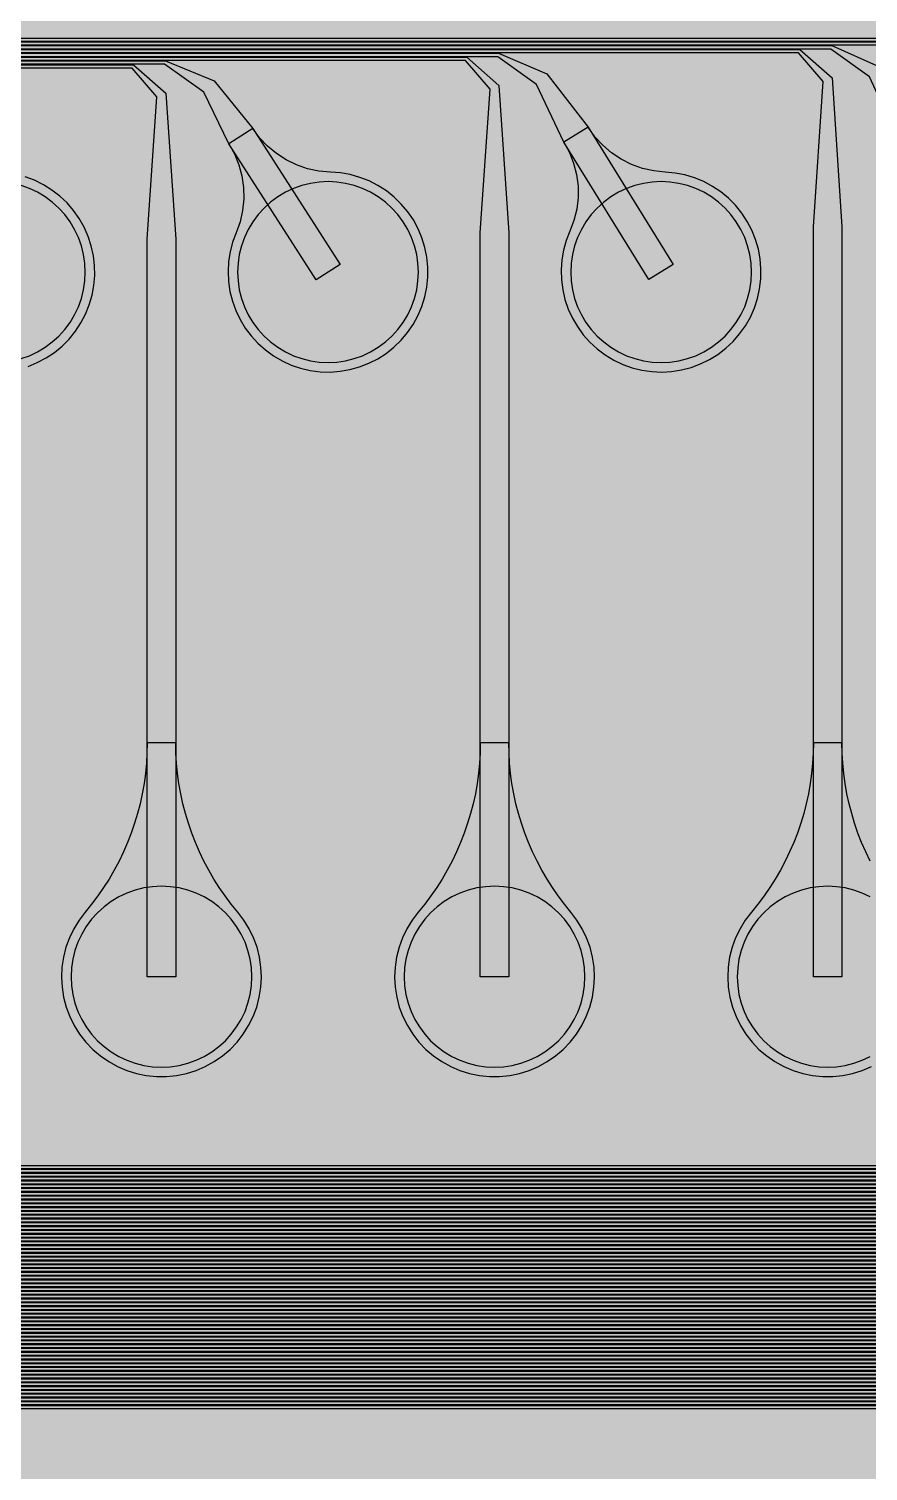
# Model space of a CAD drawing. Header units: metres. Extents: x -7231 to 10969, y -37556 to 1873.
# Drawn here: x -1183 to -301, y -21300 to -19786 of the extents above; entities that cross this region are included whole.
import ezdxf

# ---------------------------------------------------------------- set-up
doc = ezdxf.new("R2010")
doc.units = ezdxf.units.M
for name, color, linetype in [('Metal1', 4, 'CONTINUOUS'), ('Metal2', 3, 'CONTINUOUS'), ('Polyimide', 7, 'CONTINUOUS'), ('Polyimide_Negative', 5, 'CONTINUOUS')]:
    doc.layers.add(name, color=color, linetype=linetype)

msp = doc.modelspace()

# ---------------------------------------------------------------- hatches: boundary and pattern name
at = {"layer": 'Polyimide'}
msp.add_hatch(color=7, dxfattribs=at).paths.add_polyline_path([(4065.7, -468), (4066.7, -502), (4068.5, -536), (4071.4, -570), (4075.5, -604), (4081, -638), (4088, -672), (4096.5, -706), (4106.6, -740), (4118.3, -774), (4131.6, -808), (4146.5, -842), (4162.9, -876), (4180.7, -910), (4199.8, -944), (4220.2, -978), (4241.7, -1012), (4264.2, -1046), (4287.5, -1080), (4311.5, -1114), (4336, -1148), (4360.9, -1182), (4385.9, -1216), (4410.9, -1250), (4435.7, -1284), (4460.2, -1318), (4484.2, -1352), (4507.5, -1385.9), (4530, -1419.9), (4551.5, -1453.9), (4571.9, -1487.9), (4591.1, -1521.9), (4608.9, -1555.9), (4625.3, -1589.9), (4640.1, -1623.9), (4653.4, -1657.9), (4665.1, -1691.9), (4675.2, -1725.9), (4683.7, -1759.9), (4690.7, -1793.9), (4696.2, -1827.9), (4700.3, -1861.9), (4703.2, -1895.9), (4705.1, -1929.9), (4706.1, -1963.9), (4706.4, -1997.9), (4706.5, -2031.9), (4706.5, -4793), (4710, -4838.4), (4720.2, -4882.7), (4737.1, -4925), (4760.1, -4964.2), (4788.9, -4999.5), (4822.6, -5030), (4860.5, -5055.1), (4901.8, -5074.2), (4901.8, -5074.2), (4970.7, -5105.2), (5034.7, -5145.3), (5092.8, -5193.5), (5143.8, -5249.2), (5186.9, -5311.2), (5221.2, -5378.4), (5246.2, -5449.7), (5261.4, -5523.7), (5266.5, -5599), (5261.4, -5674.3), (5246.2, -5748.3), (5221.2, -5819.6), (5186.9, -5886.8), (5143.8, -5948.8), (5092.8, -6004.5), (5034.7, -6052.7), (4970.7, -6092.8), (4901.8, -6123.8), (4860.5, -6142.9), (4822.6, -6168), (4788.9, -6198.5), (4760.1, -6233.8), (4737.1, -6273), (4720.2, -6315.3), (4710, -6359.6), (4706.5, -6405), (4706.5, -9221.5), (4710, -9266.9), (4720.2, -9311.2), (4737.1, -9353.5), (4760.1, -9392.7), (4788.9, -9428), (4822.6, -9458.5), (4860.5, -9483.6), (4901.8, -9502.7), (4970.7, -9533.7), (5034.7, -9573.8), (5092.8, -9622), (5143.8, -9677.7), (5186.9, -9739.7), (5221.2, -9806.9), (5246.2, -9878.2), (5261.4, -9952.2), (5266.5, -10027.5), (5261.4, -10102.8), (5246.2, -10176.8), (5221.2, -10248.1), (5186.9, -10315.3), (5143.8, -10377.3), (5092.8, -10433), (5034.7, -10481.2), (4970.7, -10521.3), (4901.8, -10552.3), (4860.5, -10571.4), (4822.6, -10596.5), (4788.9, -10627), (4760.1, -10662.3), (4737.1, -10701.5), (4720.2, -10743.8), (4710, -10788.1), (4706.5, -10833.5), (4706.5, -13650), (4710, -13695.4), (4720.2, -13739.7), (4737.1, -13782), (4760.1, -13821.2), (4788.9, -13856.5), (4822.6, -13887), (4860.5, -13912.1), (4901.8, -13931.2), (4970.7, -13962.2), (5034.7, -14002.2), (5092.8, -14050.5), (5143.8, -14106.2), (5186.9, -14168.2), (5221.2, -14235.4), (5246.2, -14306.7), (5261.4, -14380.7), (5266.5, -14456), (5261.4, -14531.3), (5246.2, -14605.3), (5221.2, -14676.5), (5186.9, -14743.8), (5143.8, -14805.8), (5092.8, -14861.5), (5034.7, -14909.7), (4970.7, -14949.8), (4901.8, -14980.8), (4860.5, -14999.9), (4822.6, -15025), (4788.9, -15055.5), (4760.1, -15090.8), (4737.1, -15130), (4720.2, -15172.3), (4710, -15216.6), (4706.5, -15262), (4706.5, -15456), (4720.9, -15750), (4764.1, -16041.3), (4835.7, -16326.8), (4934.9, -16604), (5060.7, -16870.2), (5212.1, -17122.7), (5387.5, -17359.2), (5585.2, -17577.3), (5803.3, -17775), (6039.8, -17950.4), (6292.3, -18101.8), (6558.4, -18227.6), (6835.6, -18326.8), (7121.2, -18398.3), (7412.4, -18441.5), (7706.5, -18456), (9969, -18456), (10047.4, -18459.8), (10125.1, -18471.4), (10201.2, -18490.4), (10275.2, -18516.9), (10346.1, -18550.5), (10413.5, -18590.8), (10476.5, -18637.6), (10534.7, -18690.3), (10587.4, -18748.5), (10634.2, -18811.5), (10674.5, -18878.9), (10708.1, -18949.8), (10734.6, -19023.8), (10753.6, -19099.9), (10765.2, -19177.6), (10769, -19256), (10769, -20895.8), (10730.2, -20951.4), (10694.6, -21009.1), (10662.2, -21068.6), (10633.2, -21129.9), (10607.6, -21192.7), (10585.5, -21256.7), (10566.9, -21322), (10552, -21388.1), (10540.8, -21455), (10533.4, -21522.3), (10529.6, -21590), (10529.6, -21657.8), (10533.4, -21725.5), (10540.8, -21792.9), (10552, -21859.7), (10566.9, -21925.9), (10585.5, -21991.1), (10607.6, -22055.2), (10633.2, -22117.9), (10662.2, -22179.2), (10694.6, -22238.7), (10730.2, -22296.4), (10769, -22352), (10769, -32454.2), (10728.7, -32510.5), (10691.7, -32568.9), (10658, -32629.3), (10627.8, -32691.6), (10601.2, -32755.4), (10578.2, -32820.7), (10558.9, -32887.1), (10543.4, -32954.5), (10531.8, -33022.7), (10524, -33091.4), (10520.1, -33160.5), (10520.1, -33229.7), (10524, -33298.8), (10531.8, -33367.5), (10543.4, -33435.7), (10558.9, -33503.1), (10578.2, -33569.5), (10601.2, -33634.8), (10627.8, -33698.6), (10658, -33760.8), (10691.7, -33821.3), (10728.7, -33879.7), (10769, -33936), (10769, -36556), (10765.2, -36634.4), (10753.6, -36712.1), (10734.6, -36788.2), (10708.1, -36862.1), (10674.5, -36933.1), (10634.2, -37000.5), (10587.4, -37063.5), (10534.7, -37121.7), (10476.5, -37174.4), (10413.5, -37221.2), (10346.1, -37261.5), (10275.2, -37295.1), (10201.2, -37321.6), (10125.1, -37340.6), (10047.4, -37352.1), (9969, -37356), (-6231, -37356), (-6309.4, -37352.1), (-6387.1, -37340.6), (-6463.2, -37321.6), (-6537.2, -37295.1), (-6608.1, -37261.5), (-6675.5, -37221.2), (-6738.5, -37174.4), (-6796.7, -37121.7), (-6849.4, -37063.5), (-6896.2, -37000.5), (-6936.5, -36933.1), (-6970.1, -36862.1), (-6996.6, -36788.2), (-7015.6, -36712.1), (-7027.2, -36634.4), (-7031, -36556), (-7031, -33936), (-6990.7, -33879.8), (-6953.7, -33821.3), (-6920, -33760.9), (-6889.8, -33698.6), (-6863.2, -33634.8), (-6840.2, -33569.5), (-6820.9, -33503.1), (-6805.4, -33435.7), (-6793.7, -33367.5), (-6785.9, -33298.8), (-6782, -33229.7), (-6782, -33160.5), (-6785.9, -33091.4), (-6793.7, -33022.7), (-6805.4, -32954.5), (-6820.9, -32887.1), (-6840.2, -32820.6), (-6863.2, -32755.4), (-6889.8, -32691.5), (-6920, -32629.3), (-6953.7, -32568.9), (-6990.7, -32510.4), (-7031, -32454.2), (-7031, -22364.8), (-6990.7, -22308.6), (-6953.7, -22250.1), (-6920, -22189.7), (-6889.8, -22127.5), (-6863.2, -22063.6), (-6840.2, -21998.4), (-6820.9, -21931.9), (-6805.4, -21864.5), (-6793.7, -21796.3), (-6785.9, -21727.6), (-6782, -21658.5), (-6782, -21589.3), (-6785.9, -21520.3), (-6793.7, -21451.5), (-6805.4, -21383.3), (-6820.9, -21315.9), (-6840.2, -21249.5), (-6863.2, -21184.2), (-6889.8, -21120.4), (-6920, -21058.1), (-6953.7, -20997.7), (-6990.7, -20939.3), (-7031, -20883), (-7031, -19256), (-7027.2, -19177.6), (-7015.6, -19099.9), (-6996.6, -19023.8), (-6970.1, -18949.8), (-6936.5, -18878.9), (-6896.2, -18811.5), (-6849.4, -18748.5), (-6796.7, -18690.3), (-6738.5, -18637.6), (-6675.5, -18590.8), (-6608.1, -18550.5), (-6537.2, -18516.9), (-6463.2, -18490.4), (-6387.1, -18471.4), (-6309.4, -18459.8), (-6231, -18456), (-3968.5, -18456), (-3674.4, -18441.5), (-3383.2, -18398.3), (-3097.6, -18326.8), (-2820.4, -18227.6), (-2554.3, -18101.8), (-2301.8, -17950.4), (-2065.3, -17775), (-1847.2, -17577.3), (-1649.5, -17359.2), (-1474.1, -17122.7), (-1322.7, -16870.2), (-1196.9, -16604), (-1097.7, -16326.8), (-1026.1, -16041.3), (-982.9, -15750), (-968.5, -15456), (-968.5, -15262), (-972, -15216.6), (-982.2, -15172.3), (-999.1, -15130), (-1022.1, -15090.8), (-1050.9, -15055.5), (-1084.6, -15025), (-1122.5, -14999.9), (-1163.8, -14980.8), (-1232.7, -14949.8), (-1296.7, -14909.7), (-1354.8, -14861.5), (-1405.8, -14805.8), (-1448.9, -14743.8), (-1483.2, -14676.5), (-1508.2, -14605.3), (-1523.4, -14531.3), (-1528.5, -14456), (-1523.4, -14380.7), (-1508.2, -14306.7), (-1483.2, -14235.4), (-1448.9, -14168.2), (-1405.8, -14106.2), (-1354.8, -14050.5), (-1296.7, -14002.2), (-1232.7, -13962.2), (-1163.8, -13931.2), (-1122.5, -13912.1), (-1084.6, -13887), (-1050.9, -13856.5), (-1022.1, -13821.2), (-999.1, -13782), (-982.2, -13739.7), (-972, -13695.4), (-968.5, -13650), (-968.5, -12309.6), (-972, -12264.3), (-982.2, -12219.9), (-999.1, -12177.7), (-1022.1, -12138.5), (-1050.9, -12103.2), (-1084.6, -12072.6), (-1122.5, -12047.5), (-1163.8, -12028.5), (-1232.7, -11997.4), (-1296.7, -11957.4), (-1354.8, -11909.1), (-1405.8, -11853.5), (-1448.9, -11791.5), (-1483.2, -11724.2), (-1508.2, -11653), (-1523.4, -11579), (-1528.5, -11503.7), (-1523.4, -11428.3), (-1508.2, -11354.4), (-1483.2, -11283.1), (-1448.9, -11215.9), (-1405.8, -11153.8), (-1354.8, -11098.2), (-1296.7, -11049.9), (-1232.7, -11009.9), (-1163.8, -10978.8), (-1122.5, -10959.8), (-1084.6, -10934.7), (-1050.9, -10904.1), (-1022.1, -10868.9), (-999.1, -10829.6), (-982.2, -10787.4), (-972, -10743), (-968.5, -10697.7), (-968.5, -9357.3), (-972, -9311.9), (-982.2, -9267.6), (-999.1, -9225.4), (-1022.1, -9186.1), (-1050.9, -9150.8), (-1084.6, -9120.3), (-1122.5, -9095.2), (-1163.8, -9076.2), (-1163.8, -9076.2), (-1232.7, -9045.1), (-1296.7, -9005.1), (-1354.8, -8956.8), (-1405.8, -8901.1), (-1448.9, -8839.1), (-1483.2, -8771.9), (-1508.2, -8700.6), (-1523.4, -8626.7), (-1528.5, -8551.3), (-1523.4, -8476), (-1508.2, -8402), (-1483.2, -8330.8), (-1448.9, -8263.5), (-1405.8, -8201.5), (-1354.8, -8145.9), (-1296.7, -8097.6), (-1232.7, -8057.6), (-1163.8, -8026.5), (-1163.8, -8026.5), (-1122.5, -8007.4), (-1084.6, -7982.4), (-1050.9, -7951.8), (-1022.1, -7916.5), (-999.1, -7877.3), (-982.2, -7835), (-972, -7790.7), (-968.5, -7745.4), (-968.5, -6405), (-972, -6359.6), (-982.2, -6315.3), (-999.1, -6273), (-1022.1, -6233.8), (-1050.9, -6198.5), (-1084.6, -6168), (-1122.5, -6142.9), (-1163.8, -6123.8), (-1163.8, -6123.8), (-1232.7, -6092.8), (-1296.7, -6052.7), (-1354.8, -6004.5), (-1405.8, -5948.8), (-1448.9, -5886.8), (-1483.2, -5819.6), (-1508.2, -5748.3), (-1523.4, -5674.3), (-1528.5, -5599), (-1523.4, -5523.7), (-1508.2, -5449.7), (-1483.2, -5378.4), (-1448.9, -5311.2), (-1405.8, -5249.2), (-1354.8, -5193.5), (-1296.7, -5145.3), (-1232.7, -5105.2), (-1163.8, -5074.2), (-1163.8, -5074.2), (-1122.5, -5055.1), (-1084.6, -5030), (-1050.9, -4999.5), (-1022.1, -4964.2), (-999.1, -4925), (-982.2, -4882.7), (-972, -4838.4), (-968.5, -4793), (-968.5, -2031.9), (-968.4, -1997.9), (-968.1, -1963.9), (-967.1, -1929.9), (-965.2, -1895.9), (-962.2, -1861.9), (-958, -1827.9), (-952.4, -1793.9), (-945.3, -1759.9), (-936.6, -1725.9), (-926.4, -1691.9), (-914.4, -1657.9), (-900.9, -1623.9), (-885.7, -1589.9), (-869.1, -1555.9), (-850.9, -1521.9), (-831.4, -1487.9), (-810.6, -1453.9), (-788.7, -1419.9), (-765.8, -1385.9), (-742.1, -1352), (-717.6, -1318), (-692.7, -1284), (-667.4, -1250), (-641.9, -1216), (-616.4, -1182), (-591.1, -1148), (-566.1, -1114), (-541.7, -1080), (-517.9, -1046), (-495, -1012), (-473.1, -978), (-452.4, -944), (-432.8, -910), (-414.7, -876), (-398, -842), (-382.9, -808), (-369.3, -774), (-357.4, -740), (-347.1, -706), (-338.4, -672), (-331.3, -638), (-325.7, -604), (-321.5, -570), (-318.6, -536), (-316.7, -502), (-315.7, -468), (-315.3, -434), (-315.2, -400), (-315.2, 401), (-315.2, 451), (-315.2, 1644), (-270.2, 1644), (-270, 1637.1), (-269.4, 1630.3), (-268.2, 1623.5), (-266.7, 1616.8), (-264.7, 1610.2), (-262.3, 1603.8), (-259.4, 1597.6), (-256.2, 1591.5), (-252.6, 1585.7), (-248.6, 1580.1), (-244.2, 1574.8), (-239.5, 1569.8), (-234.5, 1565.1), (-229.2, 1560.7), (-223.6, 1556.7), (-217.8, 1553.1), (-211.7, 1549.8), (-205.4, 1547), (-199, 1544.6), (-192.4, 1542.6), (-185.7, 1541), (-179, 1539.9), (-172.1, 1539.2), (-165.2, 1539), (-158.4, 1539.2), (-151.5, 1539.9), (-144.8, 1541), (-138.1, 1542.6), (-131.5, 1544.6), (-125.1, 1547), (-118.8, 1549.8), (-112.8, 1553.1), (-106.9, 1556.7), (-101.3, 1560.7), (-96, 1565.1), (-91, 1569.8), (-86.3, 1574.8), (-81.9, 1580.1), (-77.9, 1585.7), (-74.3, 1591.5), (-71.1, 1597.6), (-68.2, 1603.8), (-65.8, 1610.2), (-63.8, 1616.8), (-62.3, 1623.5), (-61.1, 1630.3), (-60.5, 1637.1), (-60.2, 1644), (1853, 1644), (1853, 1573), (3815.2, 1573), (3815.5, 1579.5), (3816.1, 1586.1), (3817.2, 1592.5), (3818.7, 1598.9), (3820.6, 1605.1), (3822.9, 1611.3), (3825.6, 1617.2), (3828.6, 1623), (3832.1, 1628.6), (3835.9, 1633.9), (3840.1, 1638.9), (3844.5, 1643.7), (3849.3, 1648.2), (3854.4, 1652.3), (3859.7, 1656.1), (3865.2, 1659.6), (3871, 1662.7), (3877, 1665.4), (3883.1, 1667.7), (3889.4, 1669.6), (3895.7, 1671.1), (3902.2, 1672.1), (3908.7, 1672.8), (3915.2, 1673), (3921.8, 1672.8), (3928.3, 1672.1), (3934.8, 1671.1), (3941.1, 1669.6), (3947.4, 1667.7), (3953.5, 1665.4), (3959.5, 1662.7), (3965.2, 1659.6), (3970.8, 1656.1), (3976.1, 1652.3), (3981.2, 1648.2), (3986, 1643.7), (3990.4, 1638.9), (3994.6, 1633.9), (3998.4, 1628.6), (4001.9, 1623), (4004.9, 1617.2), (4007.6, 1611.3), (4009.9, 1605.1), (4011.8, 1598.9), (4013.3, 1592.5), (4014.4, 1586.1), (4015, 1579.5), (4015.2, 1573), (4065.2, 1573), (4065.2, 451), (4065.2, 401), (4065.2, -400), (4065.3, -434), (4065.7, -468)])

# ---------------------------------------------------------------- linework, layer by layer
at = {"layer": 'Metal1'}
for points in [[(-5834.2, -19799.2), (-22.8, -19799.2), (11.1, -19829.1), (21.5, -19987.1), (21.5, -20781), (-8.5, -20781), (-8.5, -19987.1), (1.9, -19832.9), (-24.2, -19802.8), (-5832.8, -19802.8)], [(-5826.2, -19807.2), (-372.8, -19807.2), (-338.9, -19837.1), (-328.5, -19993.5), (-328.5, -20781), (-358.5, -20781), (-358.5, -19993.5), (-348.1, -19840.9), (-374.2, -19810.8), (-5824.8, -19810.8)], [(-5818.2, -19815.2), (-722.8, -19815.2), (-688.9, -19845.1), (-678.5, -19999.9), (-678.5, -20781), (-708.5, -20781), (-708.5, -19999.9), (-698.1, -19848.9), (-724.2, -19818.8), (-5816.8, -19818.8)], [(-5810.2, -19823.2), (-1072.8, -19823.2), (-1038.8, -19853.1), (-1028.5, -20006.3), (-1028.5, -20781), (-1058.5, -20781), (-1058.5, -20006.3), (-1048.2, -19856.9), (-1074.2, -19826.8), (-5808.8, -19826.8)], [(-298.9, -20659.6), (-303.5, -20649.9), (-307.8, -20640.1), (-311.7, -20630.1), (-315.2, -20619.9), (-318.3, -20609.6), (-321, -20599.3), (-323.3, -20588.8), (-325.2, -20578.2), (-326.6, -20567.6), (-327.7, -20556.9), (-328.3, -20546.2), (-328.5, -20535.4), (-358.5, -20535.4), (-358.5, -20535.4), (-358.7, -20546.2), (-359.3, -20556.9), (-360.4, -20567.6), (-361.8, -20578.2), (-363.7, -20588.8), (-366, -20599.3), (-368.7, -20609.6), (-371.8, -20619.9), (-375.3, -20630.1), (-379.2, -20640.1), (-383.5, -20649.9), (-388.1, -20659.6), (-393.2, -20669.1), (-398.6, -20678.4), (-404.3, -20687.4), (-410.4, -20696.2), (-416.9, -20704.8), (-423.6, -20713.1), (-430.1, -20721.6), (-435.6, -20730.6), (-440.2, -20740.2), (-443.9, -20750.1), (-446.5, -20760.4), (-448, -20770.9), (-448.5, -20781.5), (-447.9, -20792.1), (-446.3, -20802.6), (-443.6, -20812.8), (-439.8, -20822.7), (-435.1, -20832.2), (-429.5, -20841.2), (-423, -20849.6), (-415.7, -20857.3), (-407.6, -20864.2), (-398.9, -20870.2), (-389.6, -20875.3), (-379.9, -20879.5), (-369.7, -20882.7), (-359.4, -20884.8), (-348.8, -20885.9), (-338.2, -20885.9), (-327.6, -20884.8), (-317.3, -20882.7), (-307.1, -20879.5), (-297.4, -20875.3)], [(313.7, -20990.7), (-5722.2, -20990.7)], [(-5720.8, -20987.2), (312.3, -20987.2)], [(305.7, -20982.7), (-5714.2, -20982.7)], [(-5712.8, -20979.2), (304.3, -20979.2)], [(329.7, -21006.7), (-5738.2, -21006.7)], [(-5736.8, -21003.2), (328.3, -21003.2)], [(321.7, -20998.7), (-5730.2, -20998.7)], [(-5728.8, -20995.2), (320.3, -20995.2)], [(345.7, -21022.7), (-5754.2, -21022.7)], [(-5752.8, -21019.2), (344.3, -21019.2)], [(337.7, -21014.7), (-5746.2, -21014.7)], [(-5744.8, -21011.2), (336.3, -21011.2)], [(361.7, -21038.7), (-5770.2, -21038.7)], [(-5768.8, -21035.2), (360.3, -21035.2)], [(353.7, -21030.7), (-5762.2, -21030.7)], [(-5760.8, -21027.2), (352.3, -21027.2)], [(-5784.8, -21051.2), (376.3, -21051.2)], [(369.7, -21046.7), (-5778.2, -21046.7)], [(-5776.8, -21043.2), (368.3, -21043.2)], [(-5800.8, -21067.2), (392.3, -21067.2)], [(385.7, -21062.7), (-5794.2, -21062.7)], [(-5792.8, -21059.2), (384.3, -21059.2)], [(377.7, -21054.7), (-5786.2, -21054.7)], [(-5816.8, -21083.2), (408.3, -21083.2)], [(401.7, -21078.7), (-5810.2, -21078.7)], [(-5808.8, -21075.2), (400.3, -21075.2)], [(393.7, -21070.7), (-5802.2, -21070.7)], [(-5832.8, -21099.2), (424.3, -21099.2)], [(417.7, -21094.7), (-5826.2, -21094.7)], [(-5824.8, -21091.2), (416.3, -21091.2)], [(409.7, -21086.7), (-5818.2, -21086.7)], [(433.7, -21110.7), (-5842.2, -21110.7)], [(-5840.8, -21107.2), (432.3, -21107.2)], [(425.7, -21102.7), (-5834.2, -21102.7)], [(449.7, -21126.7), (-5858.2, -21126.7)], [(-5856.8, -21123.2), (448.3, -21123.2)], [(441.7, -21118.7), (-5850.2, -21118.7)], [(-5848.8, -21115.2), (440.3, -21115.2)], [(465.7, -21142.7), (-5874.2, -21142.7)], [(-5872.8, -21139.2), (464.3, -21139.2)], [(457.7, -21134.7), (-5866.2, -21134.7)], [(-5864.8, -21131.2), (456.3, -21131.2)], [(481.7, -21158.7), (-5890.2, -21158.7)], [(-5888.8, -21155.2), (480.3, -21155.2)], [(473.7, -21150.7), (-5882.2, -21150.7)], [(-5880.8, -21147.2), (472.3, -21147.2)], [(497.7, -21174.7), (-5906.2, -21174.7)], [(-5904.8, -21171.2), (496.3, -21171.2)], [(489.7, -21166.7), (-5898.2, -21166.7)], [(-5896.8, -21163.2), (488.3, -21163.2)], [(-5920.8, -21187.2), (512.3, -21187.2)], [(505.7, -21182.7), (-5914.2, -21182.7)], [(-5912.8, -21179.2), (504.3, -21179.2)], [(-5936.8, -21203.2), (528.3, -21203.2)], [(521.7, -21198.7), (-5930.2, -21198.7)], [(-5928.8, -21195.2), (520.3, -21195.2)], [(513.7, -21190.7), (-5922.2, -21190.7)], [(-5952.8, -21219.2), (544.3, -21219.2)], [(537.7, -21214.7), (-5946.2, -21214.7)], [(-5944.8, -21211.2), (536.3, -21211.2)], [(529.7, -21206.7), (-5938.2, -21206.7)], [(553.7, -21230.7), (-5962.2, -21230.7)], [(-5960.8, -21227.2), (552.3, -21227.2)], [(545.7, -21222.7), (-5954.2, -21222.7)]]:
    msp.add_lwpolyline(points, dxfattribs=at)
for points in [[(-1058.5, -20535.4), (-1058.7, -20546.2), (-1059.3, -20556.9), (-1060.4, -20567.6), (-1061.8, -20578.2), (-1063.7, -20588.8), (-1066, -20599.3), (-1068.7, -20609.6), (-1071.8, -20619.9), (-1075.3, -20630.1), (-1079.2, -20640.1), (-1083.5, -20649.9), (-1088.1, -20659.6), (-1093.2, -20669.1), (-1098.6, -20678.4), (-1104.3, -20687.4), (-1110.4, -20696.2), (-1116.9, -20704.8), (-1123.6, -20713.1), (-1130.1, -20721.6), (-1135.6, -20730.6), (-1140.2, -20740.2), (-1143.9, -20750.1), (-1146.5, -20760.4), (-1148, -20770.9), (-1148.5, -20781.5), (-1147.9, -20792.1), (-1146.3, -20802.6), (-1143.6, -20812.8), (-1139.8, -20822.7), (-1135.1, -20832.2), (-1129.5, -20841.2), (-1123, -20849.6), (-1115.7, -20857.3), (-1107.6, -20864.2), (-1098.9, -20870.2), (-1089.6, -20875.3), (-1079.9, -20879.5), (-1069.7, -20882.7), (-1059.4, -20884.8), (-1048.8, -20885.9), (-1038.2, -20885.9), (-1027.6, -20884.8), (-1017.3, -20882.7), (-1007.1, -20879.5), (-997.4, -20875.3), (-988.1, -20870.2), (-979.4, -20864.2), (-971.3, -20857.3), (-964, -20849.6), (-957.5, -20841.2), (-951.9, -20832.2), (-947.2, -20822.7), (-943.4, -20812.8), (-940.7, -20802.6), (-939.1, -20792.1), (-938.5, -20781.5), (-939, -20770.9), (-940.5, -20760.4), (-943.1, -20750.1), (-946.8, -20740.2), (-951.4, -20730.6), (-956.9, -20721.6), (-963.4, -20713.1), (-970.1, -20704.8), (-976.6, -20696.2), (-982.7, -20687.4), (-988.4, -20678.4), (-993.8, -20669.1), (-998.9, -20659.6), (-1003.5, -20649.9), (-1007.8, -20640.1), (-1011.7, -20630.1), (-1015.2, -20619.9), (-1018.3, -20609.6), (-1021, -20599.3), (-1023.3, -20588.8), (-1025.2, -20578.2), (-1026.6, -20567.6), (-1027.7, -20556.9), (-1028.3, -20546.2), (-1028.5, -20535.4), (-1058.5, -20535.4)], [(-708.5, -20535.4), (-708.7, -20546.2), (-709.3, -20556.9), (-710.4, -20567.6), (-711.8, -20578.2), (-713.7, -20588.8), (-716, -20599.3), (-718.7, -20609.6), (-721.8, -20619.9), (-725.3, -20630.1), (-729.2, -20640.1), (-733.5, -20649.9), (-738.1, -20659.6), (-743.2, -20669.1), (-748.6, -20678.4), (-754.3, -20687.4), (-760.4, -20696.2), (-766.9, -20704.8), (-773.6, -20713.1), (-780.1, -20721.6), (-785.6, -20730.6), (-790.2, -20740.2), (-793.9, -20750.1), (-796.5, -20760.4), (-798, -20770.9), (-798.5, -20781.5), (-797.9, -20792.1), (-796.3, -20802.6), (-793.6, -20812.8), (-789.8, -20822.7), (-785.1, -20832.2), (-779.5, -20841.2), (-773, -20849.6), (-765.7, -20857.3), (-757.6, -20864.2), (-748.9, -20870.2), (-739.6, -20875.3), (-729.9, -20879.5), (-719.7, -20882.7), (-709.4, -20884.8), (-698.8, -20885.9), (-688.2, -20885.9), (-677.6, -20884.8), (-667.3, -20882.7), (-657.1, -20879.5), (-647.4, -20875.3), (-638.1, -20870.2), (-629.4, -20864.2), (-621.3, -20857.3), (-614, -20849.6), (-607.5, -20841.2), (-601.9, -20832.2), (-597.2, -20822.7), (-593.4, -20812.8), (-590.7, -20802.6), (-589.1, -20792.1), (-588.5, -20781.5), (-589, -20770.9), (-590.5, -20760.4), (-593.1, -20750.1), (-596.8, -20740.2), (-601.4, -20730.6), (-606.9, -20721.6), (-613.4, -20713.1), (-620.1, -20704.8), (-626.6, -20696.2), (-632.7, -20687.4), (-638.4, -20678.4), (-643.8, -20669.1), (-648.9, -20659.6), (-653.5, -20649.9), (-657.8, -20640.1), (-661.7, -20630.1), (-665.2, -20619.9), (-668.3, -20609.6), (-671, -20599.3), (-673.3, -20588.8), (-675.2, -20578.2), (-676.6, -20567.6), (-677.7, -20556.9), (-678.3, -20546.2), (-678.5, -20535.4), (-708.5, -20535.4)]]:
    msp.add_lwpolyline(points, close=True, dxfattribs=at)
at = {"layer": 'Metal2'}
for points in [[(-5838.2, -19795.2), (10.8, -19795.2), (60.3, -19817.9), (109.5, -19886.6), (194.5, -20033.5), (168.5, -20048.5), (83.5, -19901.6), (50.3, -19828), (9.8, -19798.8), (-5836.8, -19798.8)], [(-5830.2, -19803.2), (-339.3, -19803.2), (-289.1, -19825.4), (-242.8, -19887.7), (-155.6, -20033.3), (-181.4, -20048.7), (-268.5, -19903.1), (-299.5, -19836.1), (-340.2, -19806.8), (-5828.8, -19806.8)], [(-5822.2, -19811.2), (-689.3, -19811.2), (-638.6, -19832.9), (-595.1, -19888.8), (-505.7, -20033.1), (-531.3, -20048.9), (-620.6, -19904.6), (-649.3, -19844.1), (-690.2, -19814.8), (-5820.8, -19814.8)], [(-5814.2, -19819.2), (-1039.3, -19819.2), (-988, -19840.3), (-947.5, -19890.1), (-855.9, -20032.9), (-881.1, -20049.1), (-972.8, -19906.3), (-999, -19852.2), (-1040.2, -19822.7), (-5812.8, -19822.7)], [(-1183.7, -20140.1), (-1174, -20136.1), (-1164.7, -20131.2), (-1156, -20125.4), (-1147.9, -20118.7), (-1140.5, -20111.3), (-1133.9, -20103.2), (-1128.1, -20094.4), (-1123.2, -20085.2), (-1119.3, -20075.4), (-1116.4, -20065.4), (-1114.4, -20055.1), (-1113.6, -20044.6), (-1113.7, -20034.2), (-1114.9, -20023.8), (-1117.2, -20013.5), (-1120.4, -20003.5), (-1124.6, -19994), (-1129.8, -19984.8), (-1135.8, -19976.3), (-1142.7, -19968.4), (-1150.3, -19961.2), (-1158.6, -19954.8), (-1167.5, -19949.2), (-1176.9, -19944.6), (-1186.7, -19940.9)], [(-5724.8, -20991.2), (316.3, -20991.2)], [(309.7, -20986.7), (-5718.2, -20986.7)], [(-5716.8, -20983.2), (308.3, -20983.2)], [(-5740.8, -21007.2), (332.3, -21007.2)], [(325.7, -21002.7), (-5734.2, -21002.7)], [(-5732.8, -20999.2), (324.3, -20999.2)], [(317.7, -20994.7), (-5726.2, -20994.7)], [(-5756.8, -21023.2), (348.3, -21023.2)], [(341.7, -21018.7), (-5750.2, -21018.7)], [(-5748.8, -21015.2), (340.3, -21015.2)], [(333.7, -21010.7), (-5742.2, -21010.7)], [(357.7, -21034.7), (-5766.2, -21034.7)], [(-5764.8, -21031.2), (356.3, -21031.2)], [(349.7, -21026.7), (-5758.2, -21026.7)], [(373.7, -21050.7), (-5782.2, -21050.7)], [(-5780.8, -21047.2), (372.3, -21047.2)], [(365.7, -21042.7), (-5774.2, -21042.7)], [(-5772.8, -21039.2), (364.3, -21039.2)], [(389.7, -21066.7), (-5798.2, -21066.7)], [(-5796.8, -21063.2), (388.3, -21063.2)], [(381.7, -21058.7), (-5790.2, -21058.7)], [(-5788.8, -21055.2), (380.3, -21055.2)], [(405.7, -21082.7), (-5814.2, -21082.7)], [(-5812.8, -21079.2), (404.3, -21079.2)], [(397.7, -21074.7), (-5806.2, -21074.7)], [(-5804.8, -21071.2), (396.3, -21071.2)], [(421.7, -21098.7), (-5830.2, -21098.7)], [(-5828.8, -21095.2), (420.3, -21095.2)], [(413.7, -21090.7), (-5822.2, -21090.7)], [(-5820.8, -21087.2), (412.3, -21087.2)], [(-5844.8, -21111.2), (436.3, -21111.2)], [(429.7, -21106.7), (-5838.2, -21106.7)], [(-5836.8, -21103.2), (428.3, -21103.2)], [(-5860.8, -21127.2), (452.3, -21127.2)], [(445.7, -21122.7), (-5854.2, -21122.7)], [(-5852.8, -21119.2), (444.3, -21119.2)], [(437.7, -21114.7), (-5846.2, -21114.7)], [(-5876.8, -21143.2), (468.3, -21143.2)], [(461.7, -21138.7), (-5870.2, -21138.7)], [(-5868.8, -21135.2), (460.3, -21135.2)], [(453.7, -21130.7), (-5862.2, -21130.7)], [(-5892.8, -21159.2), (484.3, -21159.2)], [(477.7, -21154.7), (-5886.2, -21154.7)], [(-5884.8, -21151.2), (476.3, -21151.2)], [(469.7, -21146.7), (-5878.2, -21146.7)], [(-5908.8, -21175.2), (500.3, -21175.2)], [(493.7, -21170.7), (-5902.2, -21170.7)], [(-5900.8, -21167.2), (492.3, -21167.2)], [(485.7, -21162.7), (-5894.2, -21162.7)], [(509.7, -21186.7), (-5918.2, -21186.7)], [(-5916.8, -21183.2), (508.3, -21183.2)], [(501.7, -21178.7), (-5910.2, -21178.7)], [(525.7, -21202.7), (-5934.2, -21202.7)], [(-5932.8, -21199.2), (524.3, -21199.2)], [(517.7, -21194.7), (-5926.2, -21194.7)], [(-5924.8, -21191.2), (516.3, -21191.2)], [(541.7, -21218.7), (-5950.2, -21218.7)], [(-5948.8, -21215.2), (540.3, -21215.2)], [(533.7, -21210.7), (-5942.2, -21210.7)], [(-5940.8, -21207.2), (532.3, -21207.2)], [(557.7, -21234.7), (-5966.2, -21234.7)], [(-5964.8, -21231.2), (556.3, -21231.2)], [(549.7, -21226.7), (-5958.2, -21226.7)], [(-5956.8, -21223.2), (548.3, -21223.2)]]:
    msp.add_lwpolyline(points, dxfattribs=at)
for points in [[(-972.8, -19906.3), (-966.8, -19916.9), (-962.2, -19928.2), (-959, -19940), (-957.3, -19952), (-957, -19964.2), (-958.2, -19976.3), (-960.9, -19988.2), (-965, -19999.7), (-968.7, -20009.5), (-971.3, -20019.6), (-972.9, -20030), (-973.5, -20040.5), (-973, -20050.9), (-971.5, -20061.3), (-969, -20071.5), (-965.4, -20081.3), (-960.9, -20090.8), (-955.5, -20099.8), (-949.2, -20108.1), (-942.1, -20115.8), (-934.3, -20122.8), (-925.8, -20129), (-916.8, -20134.2), (-907.2, -20138.6), (-897.3, -20142), (-887.1, -20144.3), (-876.7, -20145.7), (-866.2, -20146), (-855.8, -20145.2), (-845.5, -20143.4), (-835.4, -20140.6), (-825.6, -20136.8), (-816.3, -20132.1), (-807.4, -20126.4), (-799.2, -20119.9), (-791.7, -20112.6), (-785, -20104.6), (-779, -20096), (-774, -20086.8), (-769.9, -20077.1), (-766.8, -20067.1), (-764.7, -20056.8), (-763.6, -20046.4), (-763.6, -20035.9), (-764.6, -20025.5), (-766.7, -20015.2), (-769.8, -20005.2), (-773.8, -19995.6), (-778.8, -19986.3), (-784.7, -19977.7), (-791.5, -19969.6), (-799, -19962.3), (-807.2, -19955.8), (-816, -19950.1), (-825.3, -19945.3), (-835, -19941.5), (-845.1, -19938.6), (-855.4, -19936.8), (-865.9, -19936), (-878, -19935), (-889.9, -19932.5), (-901.5, -19928.5), (-912.4, -19923.2), (-922.7, -19916.6), (-932, -19908.8), (-940.4, -19899.9), (-947.5, -19890.1), (-972.8, -19906.3)], [(-620.6, -19904.6), (-614.8, -19915.4), (-610.4, -19926.7), (-607.4, -19938.5), (-605.8, -19950.6), (-605.8, -19962.8), (-607.2, -19974.9), (-610.1, -19986.7), (-614.3, -19998.1), (-618.1, -20007.9), (-620.9, -20018), (-622.7, -20028.3), (-623.5, -20038.8), (-623.2, -20049.2), (-621.8, -20059.6), (-619.5, -20069.8), (-616.1, -20079.8), (-611.7, -20089.3), (-606.5, -20098.3), (-600.3, -20106.8), (-593.3, -20114.7), (-585.6, -20121.7), (-577.2, -20128), (-568.3, -20133.5), (-558.8, -20138), (-548.9, -20141.5), (-538.8, -20144), (-528.4, -20145.5), (-517.9, -20146), (-507.5, -20145.4), (-497.1, -20143.8), (-487, -20141.2), (-477.2, -20137.5), (-467.7, -20132.9), (-458.8, -20127.4), (-450.5, -20121), (-442.9, -20113.8), (-436, -20105.9), (-429.9, -20097.4), (-424.7, -20088.3), (-420.5, -20078.7), (-417.2, -20068.7), (-415, -20058.5), (-413.7, -20048.1), (-413.6, -20037.6), (-414.4, -20027.2), (-416.3, -20016.9), (-419.2, -20006.8), (-423.1, -19997.1), (-428, -19987.8), (-433.7, -19979), (-440.3, -19970.9), (-447.7, -19963.5), (-455.8, -19956.8), (-464.5, -19951), (-473.7, -19946), (-483.4, -19942), (-493.5, -19939), (-503.8, -19937), (-514.2, -19936.1), (-526.3, -19934.8), (-538.2, -19932.1), (-549.7, -19928), (-560.5, -19922.5), (-570.7, -19915.7), (-579.9, -19907.8), (-588.1, -19898.8), (-595.1, -19888.8), (-620.6, -19904.6)]]:
    msp.add_lwpolyline(points, close=True, dxfattribs=at)
at = {"layer": 'Polyimide_Negative'}
for points in [[(-773.5, -20041), (-774, -20031.7), (-775.3, -20022.5), (-777.6, -20013.4), (-780.7, -20004.6), (-784.7, -19996.2), (-789.5, -19988.2), (-795.1, -19980.7), (-801.3, -19973.8), (-808.2, -19967.6), (-815.7, -19962), (-823.7, -19957.2), (-832.1, -19953.2), (-840.9, -19950.1), (-850, -19947.8), (-859.2, -19946.5), (-868.5, -19946), (-877.8, -19946.5), (-887, -19947.8), (-896.1, -19950.1), (-904.9, -19953.2), (-913.3, -19957.2), (-921.3, -19962), (-928.8, -19967.6), (-935.7, -19973.8), (-941.9, -19980.7), (-947.5, -19988.2), (-952.3, -19996.2), (-956.3, -20004.6), (-959.4, -20013.4), (-961.7, -20022.5), (-963, -20031.7), (-963.5, -20041), (-963, -20050.3), (-961.7, -20059.5), (-959.4, -20068.6), (-956.3, -20077.4), (-952.3, -20085.8), (-947.5, -20093.8), (-941.9, -20101.3), (-935.7, -20108.2), (-928.8, -20114.4), (-921.3, -20120), (-913.3, -20124.8), (-904.9, -20128.8), (-896.1, -20131.9), (-887, -20134.2), (-877.8, -20135.5), (-868.5, -20136), (-859.2, -20135.5), (-850, -20134.2), (-840.9, -20131.9), (-832.1, -20128.8), (-823.7, -20124.8), (-815.7, -20120), (-808.2, -20114.4), (-801.3, -20108.2), (-795.1, -20101.3), (-789.5, -20093.8), (-784.7, -20085.8), (-780.7, -20077.4), (-777.6, -20068.6), (-775.3, -20059.5), (-774, -20050.3), (-773.5, -20041)], [(-423.5, -20041), (-424, -20031.7), (-425.3, -20022.5), (-427.6, -20013.4), (-430.7, -20004.6), (-434.7, -19996.2), (-439.5, -19988.2), (-445.1, -19980.7), (-451.3, -19973.8), (-458.2, -19967.6), (-465.7, -19962), (-473.7, -19957.2), (-482.1, -19953.2), (-490.9, -19950.1), (-500, -19947.8), (-509.2, -19946.5), (-518.5, -19946), (-527.8, -19946.5), (-537, -19947.8), (-546.1, -19950.1), (-554.9, -19953.2), (-563.3, -19957.2), (-571.3, -19962), (-578.8, -19967.6), (-585.7, -19973.8), (-591.9, -19980.7), (-597.5, -19988.2), (-602.3, -19996.2), (-606.3, -20004.6), (-609.4, -20013.4), (-611.7, -20022.5), (-613, -20031.7), (-613.5, -20041), (-613, -20050.3), (-611.7, -20059.5), (-609.4, -20068.6), (-606.3, -20077.4), (-602.3, -20085.8), (-597.5, -20093.8), (-591.9, -20101.3), (-585.7, -20108.2), (-578.8, -20114.4), (-571.3, -20120), (-563.3, -20124.8), (-554.9, -20128.8), (-546.1, -20131.9), (-537, -20134.2), (-527.8, -20135.5), (-518.5, -20136), (-509.2, -20135.5), (-500, -20134.2), (-490.9, -20131.9), (-482.1, -20128.8), (-473.7, -20124.8), (-465.7, -20120), (-458.2, -20114.4), (-451.3, -20108.2), (-445.1, -20101.3), (-439.5, -20093.8), (-434.7, -20085.8), (-430.7, -20077.4), (-427.6, -20068.6), (-425.3, -20059.5), (-424, -20050.3), (-423.5, -20041)], [(-948.5, -20781), (-949, -20771.7), (-950.3, -20762.5), (-952.6, -20753.4), (-955.7, -20744.6), (-959.7, -20736.2), (-964.5, -20728.2), (-970.1, -20720.7), (-976.3, -20713.8), (-983.2, -20707.6), (-990.7, -20702), (-998.7, -20697.2), (-1007.1, -20693.2), (-1015.9, -20690.1), (-1025, -20687.8), (-1034.2, -20686.5), (-1043.5, -20686), (-1052.8, -20686.5), (-1062, -20687.8), (-1071.1, -20690.1), (-1079.9, -20693.2), (-1088.3, -20697.2), (-1096.3, -20702), (-1103.8, -20707.6), (-1110.7, -20713.8), (-1116.9, -20720.7), (-1122.5, -20728.2), (-1127.3, -20736.2), (-1131.3, -20744.6), (-1134.4, -20753.4), (-1136.7, -20762.5), (-1138, -20771.7), (-1138.5, -20781), (-1138, -20790.3), (-1136.7, -20799.5), (-1134.4, -20808.6), (-1131.3, -20817.4), (-1127.3, -20825.8), (-1122.5, -20833.8), (-1116.9, -20841.3), (-1110.7, -20848.2), (-1103.8, -20854.4), (-1096.3, -20860), (-1088.3, -20864.8), (-1079.9, -20868.8), (-1071.1, -20871.9), (-1062, -20874.2), (-1052.8, -20875.5), (-1043.5, -20876), (-1034.2, -20875.5), (-1025, -20874.2), (-1015.9, -20871.9), (-1007.1, -20868.8), (-998.7, -20864.8), (-990.7, -20860), (-983.2, -20854.4), (-976.3, -20848.2), (-970.1, -20841.3), (-964.5, -20833.8), (-959.7, -20825.8), (-955.7, -20817.4), (-952.6, -20808.6), (-950.3, -20799.5), (-949, -20790.3), (-948.5, -20781)], [(-598.5, -20781), (-599, -20771.7), (-600.3, -20762.5), (-602.6, -20753.4), (-605.7, -20744.6), (-609.7, -20736.2), (-614.5, -20728.2), (-620.1, -20720.7), (-626.3, -20713.8), (-633.2, -20707.6), (-640.7, -20702), (-648.7, -20697.2), (-657.1, -20693.2), (-665.9, -20690.1), (-675, -20687.8), (-684.2, -20686.5), (-693.5, -20686), (-702.8, -20686.5), (-712, -20687.8), (-721.1, -20690.1), (-729.9, -20693.2), (-738.3, -20697.2), (-746.3, -20702), (-753.8, -20707.6), (-760.7, -20713.8), (-766.9, -20720.7), (-772.5, -20728.2), (-777.3, -20736.2), (-781.3, -20744.6), (-784.4, -20753.4), (-786.7, -20762.5), (-788, -20771.7), (-788.5, -20781), (-788, -20790.3), (-786.7, -20799.5), (-784.4, -20808.6), (-781.3, -20817.4), (-777.3, -20825.8), (-772.5, -20833.8), (-766.9, -20841.3), (-760.7, -20848.2), (-753.8, -20854.4), (-746.3, -20860), (-738.3, -20864.8), (-729.9, -20868.8), (-721.1, -20871.9), (-712, -20874.2), (-702.8, -20875.5), (-693.5, -20876), (-684.2, -20875.5), (-675, -20874.2), (-665.9, -20871.9), (-657.1, -20868.8), (-648.7, -20864.8), (-640.7, -20860), (-633.2, -20854.4), (-626.3, -20848.2), (-620.1, -20841.3), (-614.5, -20833.8), (-609.7, -20825.8), (-605.7, -20817.4), (-602.6, -20808.6), (-600.3, -20799.5), (-599, -20790.3), (-598.5, -20781)]]:
    msp.add_lwpolyline(points, close=True, dxfattribs=at)
for points in [[(-1190.9, -20131.9), (-1182.1, -20128.8), (-1173.7, -20124.8), (-1165.7, -20120), (-1158.2, -20114.4), (-1151.3, -20108.2), (-1145.1, -20101.3), (-1139.5, -20093.8), (-1134.7, -20085.8), (-1130.7, -20077.4), (-1127.6, -20068.6), (-1125.3, -20059.5), (-1124, -20050.3), (-1123.5, -20041), (-1123.5, -20041), (-1124, -20031.7), (-1125.3, -20022.5), (-1127.6, -20013.4), (-1130.7, -20004.6), (-1134.7, -19996.2), (-1139.5, -19988.2), (-1145.1, -19980.7), (-1151.3, -19973.8), (-1158.2, -19967.6), (-1165.7, -19962), (-1173.7, -19957.2), (-1182.1, -19953.2), (-1190.9, -19950.1)], [(-298.7, -20697.2), (-307.1, -20693.2), (-315.9, -20690.1), (-325, -20687.8), (-334.2, -20686.5), (-343.5, -20686), (-352.8, -20686.5), (-362, -20687.8), (-371.1, -20690.1), (-379.9, -20693.2), (-388.3, -20697.2), (-396.3, -20702), (-403.8, -20707.6), (-410.7, -20713.8), (-416.9, -20720.7), (-422.5, -20728.2), (-427.3, -20736.2), (-431.3, -20744.6), (-434.4, -20753.4), (-436.7, -20762.5), (-438, -20771.7), (-438.5, -20781), (-438, -20790.3), (-436.7, -20799.5), (-434.4, -20808.6), (-431.3, -20817.4), (-427.3, -20825.8), (-422.5, -20833.8), (-416.9, -20841.3), (-410.7, -20848.2), (-403.8, -20854.4), (-396.3, -20860), (-388.3, -20864.8), (-379.9, -20868.8), (-371.1, -20871.9), (-362, -20874.2), (-352.8, -20875.5), (-343.5, -20876), (-334.2, -20875.5), (-325, -20874.2), (-315.9, -20871.9), (-307.1, -20868.8), (-298.7, -20864.8)]]:
    msp.add_lwpolyline(points, dxfattribs=at)

doc.saveas('drawing.dxf')
